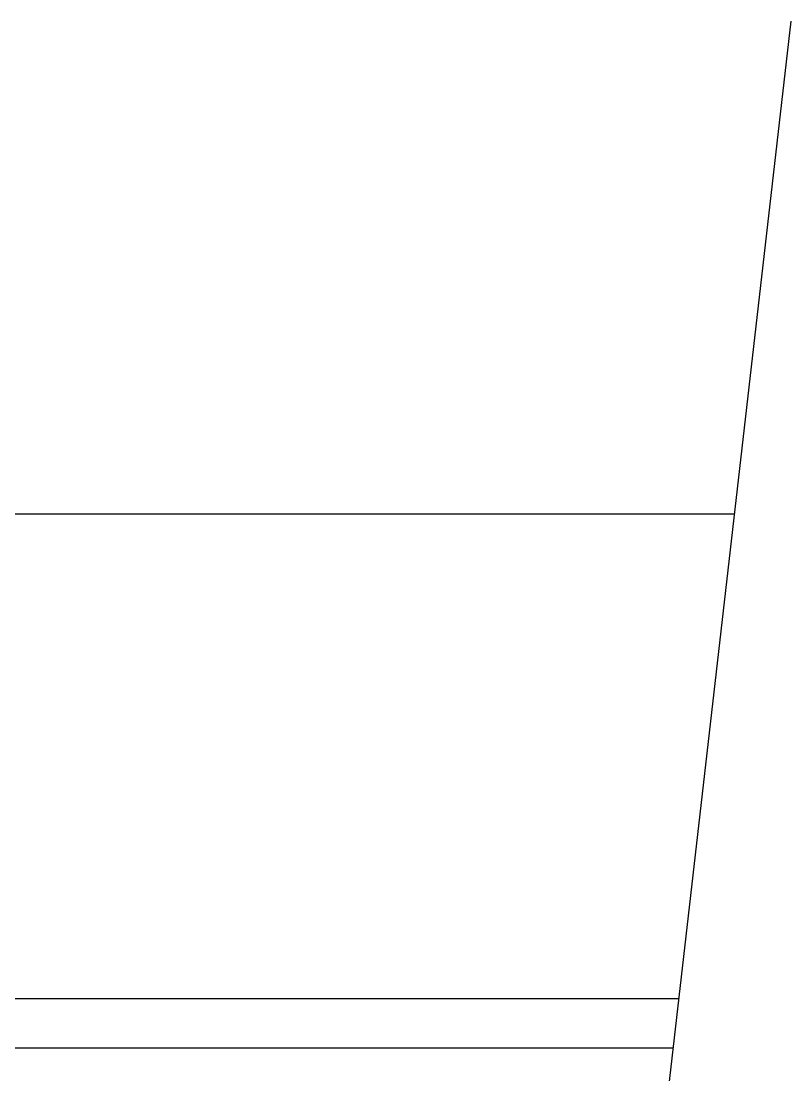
# Model space of a CAD drawing. Header units: metres. Extents: x 223 to 5375, y 130 to 7012.
# Drawn here: x 2816 to 3284, y 1132 to 1773 of the extents above; entities that cross this region are included whole.
import ezdxf

# ---------------------------------------------------------------- set-up
doc = ezdxf.new("R2010")
doc.units = ezdxf.units.M
for name, color, linetype in [('2', 2, 'Continuous'), ('4', 4, 'Continuous'), ('BH', 3, 'Continuous'), ('DIM', 3, 'Continuous')]:
    doc.layers.add(name, color=color, linetype=linetype)

msp = doc.modelspace()

# ---------------------------------------------------------------- hatches: boundary and pattern name
at = {"layer": 'BH'}
h = msp.add_hatch(dxfattribs=at)
h.set_pattern_fill('ANSI31', scale=1000)
h.paths.add_polyline_path([(3216, 1178.43), (3249.87, 1473.43), (1856.75, 1473.43), (1856.75, 1178.43)])

# ---------------------------------------------------------------- linework, layer by layer
at = {"layer": '2'}
for p, q in [((3249.87, 1473.43), (1856.75, 1473.43)), ((3216, 1178.43), (1856.75, 1178.43))]:
    msp.add_line(p, q, dxfattribs=at)
at = {"layer": '4'}
msp.add_line((3212.55, 1148.43), (2619.25, 1148.43), dxfattribs=at)
at = {"layer": 'DIM'}
msp.add_line((3284.32, 1773.45), (3184.74, 906.22), dxfattribs=at)

doc.saveas('drawing.dxf')
